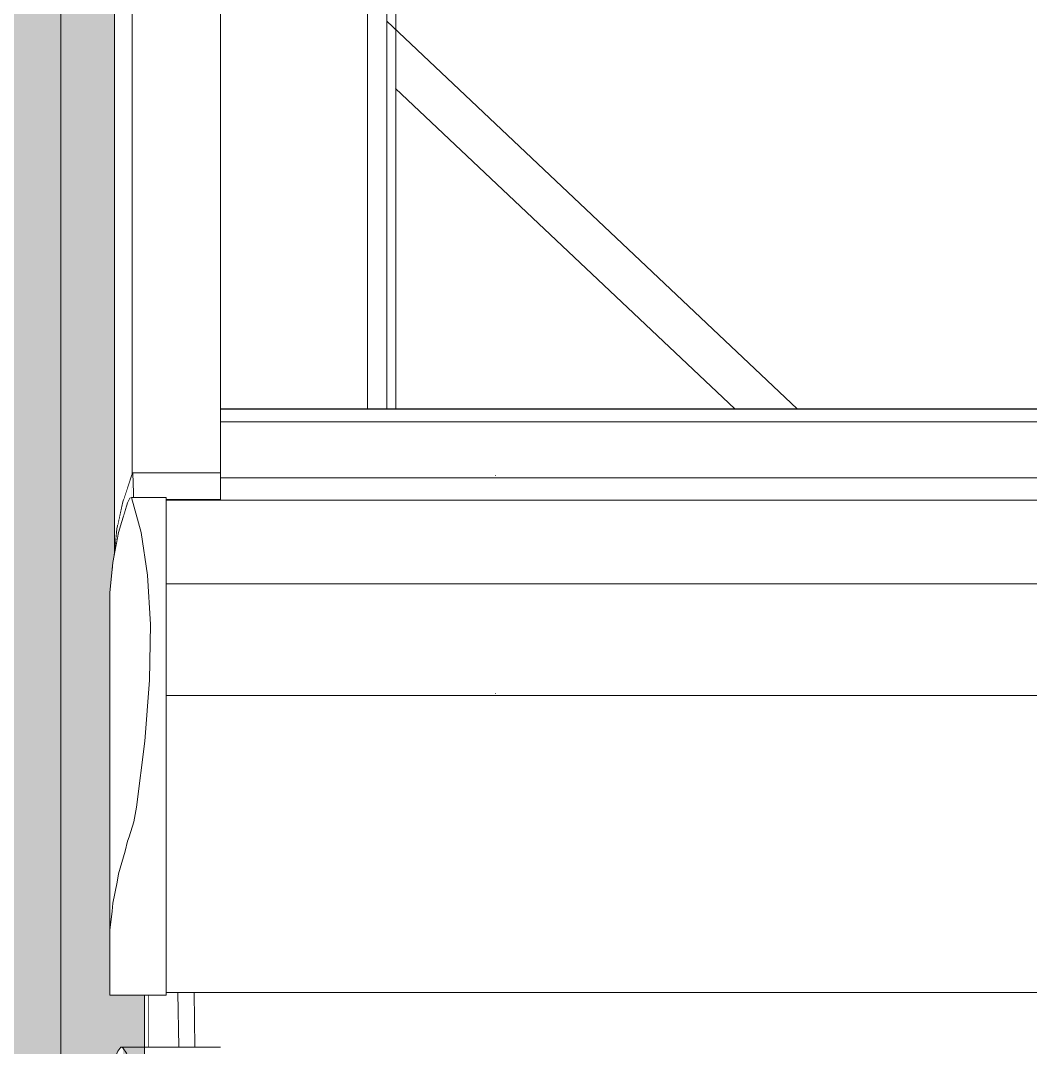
# Model space of a CAD drawing. Header units: metres. Extents: x -3 to 171, y -23 to 41.
# Drawn here: x 1.0185 to 1.4789, y -2.9844 to -2.5162 of the extents above; entities that cross this region are included whole.
import ezdxf

# ---------------------------------------------------------------- set-up
doc = ezdxf.new("R2010")
doc.units = ezdxf.units.M
doc.header["$MEASUREMENT"] = 0
doc.set_wipeout_variables(frame=1)
doc.linetypes.add('Schnittlinie', pattern=[0.006, 0.003, -0.0015, 0, -0.0015])
doc.linetypes.add('Wipeout_Contour', pattern=[1, 0, -1])
for name, color, linetype in [('6._Dach PP STG1_1_325 Dachfenster', 7, 'Continuous'), ('6._Dach PP STG1_1_330 Dachaufbau', 7, 'Continuous'), ('6._Dach PP STG1_1_851 Marker Schnitt', 7, 'Continuous')]:
    doc.layers.add(name, color=color, linetype=linetype)

msp = doc.modelspace()

# ---------------------------------------------------------------- hatches: boundary and pattern name
at = {"layer": '6._Dach PP STG1_1_330 Dachaufbau', "linetype": 'Continuous', "lineweight": 0, "true_color": 0x000000}
h = msp.add_hatch(color=18, dxfattribs=at)
h.paths.add_polyline_path([(3.445, -0.4), (3.755, -0.4), (3.755, 0.07), (2.8, 0.07), (2.8, -0.77152), (1.05, -0.77152), (1.05, 0.07), (-0.00106, 0.07), (0.01606, -4.6), (6.325, -4.6), (6.325, -0.82361), (3.445, -0.82361)])
h.paths.add_polyline_path([(3.805, -2.1975), (5.505, -2.1975), (5.505, -3.79873), (3.805, -3.79873)], flags=0)
h.paths.add_polyline_path([(1.075, -3.79873), (1.075, -2.1975), (2.775, -2.1975), (2.775, -3.79873)], flags=0)

# ---------------------------------------------------------------- linework, layer by layer
at = {"layer": '6._Dach PP STG1_1_325 Dachfenster', "color": 7, "linetype": 'Continuous', "lineweight": 13, "ltscale": 1000, "true_color": 0xf4f4f4, "flags": 128}
for points in [[(1.03685, -4.55782), (1.03685, -2.19932)], [(1.075, -2.98422), (1.075, -2.96046)], [(1.07685, -2.98422), (1.07685, -2.96046)]]:
    msp.add_lwpolyline(points, dxfattribs=at)
at = {"layer": '6._Dach PP STG1_1_330 Dachaufbau', "color": 7, "linetype": 'Continuous', "lineweight": 18, "ltscale": 1000, "flags": 128}
msp.add_lwpolyline([(1.075, -2.1975), (1.075, -3.79873)], dxfattribs=at)
at = {"layer": '6._Dach PP STG1_1_851 Marker Schnitt', "color": 7, "linetype": 'Schnittlinie', "lineweight": 13, "ltscale": 1000}
msp.add_line((1.23503, 4.805), (1.23503, -18.6375), dxfattribs=at)

# ---------------------------------------------------------------- next in the draw order: wipeouts: each hides what was drawn before it
at = {"color": 254, "linetype": 'Wipeout_Contour', "lineweight": 0, "ltscale": 11.530998}
msp.add_wipeout([(1.12555, -2.50891), (1.10965, -2.50942), (1.10965, -2.69331), (1.12555, -2.69331)], dxfattribs=at).dxf.layer = '6._Dach PP STG1_1_325 Dachfenster'
at = {"color": 254, "linetype": 'Wipeout_Contour', "lineweight": 0, "ltscale": 11.612029}
msp.add_wipeout([(1.16315, -2.69331), (1.16395, -2.69331), (1.16395, -2.51591), (1.16315, -2.51569)], dxfattribs=at).dxf.layer = '6._Dach PP STG1_1_325 Dachfenster'
at = {"color": 254, "linetype": 'Wipeout_Contour', "lineweight": 0, "ltscale": 15.805286}
msp.add_wipeout([(1.05925, -2.93084), (1.0602, -2.92221), (1.06055, -2.91864), (1.06055, -2.76329), (1.05925, -2.77719)], dxfattribs=at).dxf.layer = '6._Dach PP STG1_1_325 Dachfenster'
at = {"color": 254, "linetype": 'Wipeout_Contour', "lineweight": 0, "ltscale": 18.187006}
msp.add_wipeout([(1.07685, -2.96046), (1.07685, -2.98422), (1.08948, -2.98422), (1.08885, -2.95926), (1.08485, -2.95926), (1.08485, -2.96046)], dxfattribs=at).dxf.layer = '6._Dach PP STG1_1_325 Dachfenster'
at = {"color": 254, "linetype": 'Wipeout_Contour', "lineweight": 0, "ltscale": 18.3286}
msp.add_wipeout([(1.06285, -2.98607), (1.06245, -2.98718), (1.06245, -3.04401), (1.06515, -3.03184), (1.06515, -2.98451), (1.06416, -2.98422)], dxfattribs=at).dxf.layer = '6._Dach PP STG1_1_325 Dachfenster'

# ---------------------------------------------------------------- next in the draw order: wipeouts: each hides what was drawn before it
at = {"color": 254, "linetype": 'Wipeout_Contour', "lineweight": 0, "ltscale": 11.613372}
msp.add_wipeout([(1.16395, -2.69331), (1.16475, -2.69331), (1.16475, -2.51562), (1.16395, -2.51591)], dxfattribs=at).dxf.layer = '6._Dach PP STG1_1_325 Dachfenster'
at = {"color": 254, "linetype": 'Wipeout_Contour', "lineweight": 0, "ltscale": 15.731975}
msp.add_wipeout([(1.06055, -2.76329), (1.06055, -2.91864), (1.06247, -2.90906), (1.06315, -2.90528), (1.06315, -2.74963)], dxfattribs=at).dxf.layer = '6._Dach PP STG1_1_325 Dachfenster'
at = {"color": 254, "linetype": 'Wipeout_Contour', "lineweight": 0, "ltscale": 12.743524}
msp.add_wipeout([(1.05923, -2.95311), (1.05922, -2.96046), (1.08485, -2.96046), (1.08485, -2.95311)], dxfattribs=at).dxf.layer = '6._Dach PP STG1_1_325 Dachfenster'
at = {"color": 254, "linetype": 'Wipeout_Contour', "lineweight": 0, "ltscale": 12.665781}
msp.add_wipeout([(1.08998, -2.95926), (1.08885, -2.95926), (1.08948, -2.98422), (1.0901, -2.98422)], dxfattribs=at).dxf.layer = '6._Dach PP STG1_1_325 Dachfenster'

# ---------------------------------------------------------------- next in the draw order: linework, layer by layer
at = {"layer": '6._Dach PP STG1_1_325 Dachfenster', "color": 7, "linetype": 'Continuous', "lineweight": 13, "ltscale": 1000, "flags": 128}
for points in [[(1.05925, -2.77853), (1.05925, -2.79316)], [(1.05922, -2.86684), (1.05925, -2.79316)], [(1.05922, -2.95834), (1.05922, -2.96046)]]:
    msp.add_lwpolyline(points, dxfattribs=at)

# ---------------------------------------------------------------- next in the draw order: wipeouts: each hides what was drawn before it
at = {"color": 254, "linetype": 'Wipeout_Contour', "lineweight": 0, "ltscale": 11.631136}
msp.add_wipeout([(1.16115, -2.69331), (1.16315, -2.69331), (1.16315, -2.51569), (1.16115, -2.51053)], dxfattribs=at).dxf.layer = '6._Dach PP STG1_1_325 Dachfenster'
at = {"color": 254, "linetype": 'Wipeout_Contour', "lineweight": 0, "ltscale": 15.659825}
msp.add_wipeout([(1.06315, -2.90528), (1.06614, -2.89492), (1.06725, -2.89025), (1.06725, -2.73614), (1.06315, -2.74963)], dxfattribs=at).dxf.layer = '6._Dach PP STG1_1_325 Dachfenster'
at = {"color": 254, "linetype": 'Wipeout_Contour', "lineweight": 0, "ltscale": 12.713769}
msp.add_wipeout([(1.05924, -2.94434), (1.05923, -2.95311), (1.08485, -2.95311), (1.08485, -2.94434)], dxfattribs=at).dxf.layer = '6._Dach PP STG1_1_325 Dachfenster'
at = {"color": 254, "linetype": 'Wipeout_Contour', "lineweight": 0, "ltscale": 9.288628}
msp.add_wipeout([(1.09005, -2.95926), (1.0906, -2.98422), (1.09016, -2.95926)], dxfattribs=at).dxf.layer = '6._Dach PP STG1_1_325 Dachfenster'

# ---------------------------------------------------------------- next in the draw order: wipeouts: each hides what was drawn before it
at = {"color": 254, "linetype": 'Wipeout_Contour', "lineweight": 0, "ltscale": 11.60162}
msp.add_wipeout([(1.15935, -2.69331), (1.16115, -2.69331), (1.16115, -2.51053), (1.15935, -2.50947)], dxfattribs=at).dxf.layer = '6._Dach PP STG1_1_325 Dachfenster'
at = {"color": 254, "linetype": 'Wipeout_Contour', "lineweight": 0, "ltscale": 11.631473}
msp.add_wipeout([(1.16475, -2.69331), (1.16605, -2.69331), (1.16605, -2.51046), (1.16475, -2.51562)], dxfattribs=at).dxf.layer = '6._Dach PP STG1_1_325 Dachfenster'
at = {"color": 254, "linetype": 'Wipeout_Contour', "lineweight": 0, "ltscale": 8.68787}
msp.add_wipeout([(1.06245, -2.74788), (1.06115, -2.76012), (1.06245, -2.75331)], dxfattribs=at).dxf.layer = '6._Dach PP STG1_1_325 Dachfenster'
at = {"color": 254, "linetype": 'Wipeout_Contour', "lineweight": 0, "ltscale": 12.678527}
msp.add_wipeout([(1.05925, -2.93402), (1.05924, -2.94434), (1.08485, -2.94434), (1.08485, -2.93402)], dxfattribs=at).dxf.layer = '6._Dach PP STG1_1_325 Dachfenster'
at = {"color": 254, "linetype": 'Wipeout_Contour', "lineweight": 0, "ltscale": 12.811981}
msp.add_wipeout([(1.09759, -2.95926), (1.09016, -2.95926), (1.09071, -2.98422), (1.09798, -2.98422)], dxfattribs=at).dxf.layer = '6._Dach PP STG1_1_325 Dachfenster'

# ---------------------------------------------------------------- next in the draw order: wipeouts: each hides what was drawn before it
at = {"color": 254, "linetype": 'Wipeout_Contour', "lineweight": 0, "ltscale": 11.584077}
msp.add_wipeout([(1.15935, -2.50947), (1.14175, -2.50891), (1.14175, -2.69331), (1.15935, -2.69331)], dxfattribs=at).dxf.layer = '6._Dach PP STG1_1_325 Dachfenster'
at = {"color": 254, "linetype": 'Wipeout_Contour', "lineweight": 0, "ltscale": 11.612346}
msp.add_wipeout([(1.16605, -2.69331), (1.16815, -2.69331), (1.16815, -2.50919), (1.16605, -2.51046)], dxfattribs=at).dxf.layer = '6._Dach PP STG1_1_325 Dachfenster'
at = {"color": 254, "linetype": 'Wipeout_Contour', "lineweight": 0, "ltscale": 16.143158}
msp.add_wipeout([(1.05925, -2.93402), (1.08485, -2.93402), (1.08485, -2.92221), (1.0602, -2.92221), (1.05925, -2.93084)], dxfattribs=at).dxf.layer = '6._Dach PP STG1_1_325 Dachfenster'
at = {"color": 254, "linetype": 'Wipeout_Contour', "lineweight": 0, "ltscale": 9.106891}
msp.add_wipeout([(1.08998, -2.95926), (1.0901, -2.98422), (1.09005, -2.95926)], dxfattribs=at).dxf.layer = '6._Dach PP STG1_1_325 Dachfenster'
at = {"color": 254, "linetype": 'Wipeout_Contour', "lineweight": 0, "ltscale": 26.900931}
msp.add_wipeout([(1.09759, -2.95926), (1.09798, -2.98422), (1.10965, -2.98422), (1.10965, -3.01187), (1.86405, -3.01187), (1.86405, -2.98422), (1.87573, -2.98422), (1.87611, -2.95926)], dxfattribs=at).dxf.layer = '6._Dach PP STG1_1_325 Dachfenster'

# ---------------------------------------------------------------- next in the draw order: wipeouts: each hides what was drawn before it
at = {"color": 254, "linetype": 'Wipeout_Contour', "lineweight": 0, "ltscale": 11.553642}
msp.add_wipeout([(1.12555, -2.69331), (1.14175, -2.69331), (1.14175, -2.50891), (1.12555, -2.50891)], dxfattribs=at).dxf.layer = '6._Dach PP STG1_1_325 Dachfenster'
at = {"color": 254, "linetype": 'Wipeout_Contour', "lineweight": 0, "ltscale": 11.61351}
msp.add_wipeout([(1.16815, -2.69331), (1.17475, -2.69331), (1.17475, -2.50919), (1.16815, -2.50919)], dxfattribs=at).dxf.layer = '6._Dach PP STG1_1_325 Dachfenster'
at = {"color": 254, "linetype": 'Wipeout_Contour', "lineweight": 0, "ltscale": 16.050794}
msp.add_wipeout([(1.06055, -2.91864), (1.0602, -2.92221), (1.08485, -2.92221), (1.08485, -2.90906), (1.06247, -2.90906)], dxfattribs=at).dxf.layer = '6._Dach PP STG1_1_325 Dachfenster'
at = {"color": 254, "linetype": 'Wipeout_Contour', "lineweight": 0, "ltscale": 13.554033}
msp.add_wipeout([(1.08485, -2.95926), (1.88885, -2.95926), (1.88885, -2.95177), (1.08485, -2.95177)], dxfattribs=at).dxf.layer = '6._Dach PP STG1_1_325 Dachfenster'
at = {"color": 254, "linetype": 'Wipeout_Contour', "lineweight": 0, "ltscale": 10.151013}
msp.add_wipeout([(1.06416, -2.98422), (1.06515, -2.98451), (1.10965, -2.98457)], dxfattribs=at).dxf.layer = '6._Dach PP STG1_1_325 Dachfenster'

# ---------------------------------------------------------------- next in the draw order: linework, layer by layer
at = {"layer": '6._Dach PP STG1_1_325 Dachfenster', "color": 7, "linetype": 'Continuous', "lineweight": 13, "ltscale": 1000, "flags": 128}
for points in [[(1.05922, -2.86684), (1.05922, -2.95834)], [(1.05922, -2.96046), (1.08485, -2.96046)], [(1.08485, -2.95926), (1.88885, -2.95926)], [(1.09016, -2.95926), (1.09071, -2.98422)], [(1.09798, -2.98422), (1.09759, -2.95926)], [(1.06115, -2.99685), (1.06192, -2.99035), (1.06245, -2.98718), (1.06285, -2.98607), (1.06416, -2.98422), (1.06515, -2.98451), (1.06686, -2.98692), (1.06782, -2.99113), (1.06903, -3.00365), (1.06915, -3.00685), (1.06966, -3.01836)], [(1.06416, -2.98422), (1.10965, -2.98422)]]:
    msp.add_lwpolyline(points, dxfattribs=at)

# ---------------------------------------------------------------- next in the draw order: wipeouts: each hides what was drawn before it
at = {"color": 254, "linetype": 'Wipeout_Contour', "lineweight": 0, "ltscale": 11.622798}
msp.add_wipeout([(1.17475, -2.69331), (1.17665, -2.69331), (1.17665, -2.50968), (1.17475, -2.50919)], dxfattribs=at).dxf.layer = '6._Dach PP STG1_1_325 Dachfenster'
at = {"color": 254, "linetype": 'Wipeout_Contour', "lineweight": 0, "ltscale": 15.950325}
msp.add_wipeout([(1.06315, -2.90528), (1.06247, -2.90906), (1.08485, -2.90906), (1.08485, -2.89492), (1.06614, -2.89492)], dxfattribs=at).dxf.layer = '6._Dach PP STG1_1_325 Dachfenster'
at = {"color": 254, "linetype": 'Wipeout_Contour', "lineweight": 0, "ltscale": 13.525993}
msp.add_wipeout([(1.88885, -2.94307), (1.08485, -2.94307), (1.08485, -2.95177), (1.88885, -2.95177)], dxfattribs=at).dxf.layer = '6._Dach PP STG1_1_325 Dachfenster'

# ---------------------------------------------------------------- next in the draw order: wipeouts: each hides what was drawn before it
at = {"color": 254, "linetype": 'Wipeout_Contour', "lineweight": 0, "ltscale": 11.111227}
msp.add_wipeout([(1.17665, -2.18898), (1.17665, -2.69331), (1.17905, -2.69331), (1.17905, -2.18816)], dxfattribs=at).dxf.layer = '6._Dach PP STG1_1_325 Dachfenster'
at = {"color": 254, "linetype": 'Wipeout_Contour', "lineweight": 0, "ltscale": 15.528373}
msp.add_wipeout([(1.06725, -2.89025), (1.06614, -2.89492), (1.08485, -2.89492), (1.08485, -2.88834), (1.06802, -2.88834)], dxfattribs=at).dxf.layer = '6._Dach PP STG1_1_325 Dachfenster'
at = {"color": 254, "linetype": 'Wipeout_Contour', "lineweight": 0, "ltscale": 13.493219}
msp.add_wipeout([(1.88885, -2.93282), (1.08485, -2.93282), (1.08485, -2.94307), (1.88885, -2.94307)], dxfattribs=at).dxf.layer = '6._Dach PP STG1_1_325 Dachfenster'

# ---------------------------------------------------------------- next in the draw order: wipeouts: each hides what was drawn before it
at = {"color": 254, "linetype": 'Wipeout_Contour', "lineweight": 0, "ltscale": 11.114474}
msp.add_wipeout([(1.17905, -2.18816), (1.17905, -2.69331), (1.18215, -2.69331), (1.18215, -2.18823)], dxfattribs=at).dxf.layer = '6._Dach PP STG1_1_325 Dachfenster'
at = {"color": 254, "linetype": 'Wipeout_Contour', "lineweight": 0, "ltscale": 36.473048}
msp.add_wipeout([(1.06836, -2.73398), (1.06725, -2.73614), (1.06725, -2.89025), (1.06802, -2.88834), (1.0701, -2.88148), (1.07142, -2.8749), (1.07516, -2.84478), (1.07724, -2.81692), (1.07767, -2.79154), (1.07639, -2.76905), (1.0735, -2.74968), (1.069, -2.73369)], dxfattribs=at).dxf.layer = '6._Dach PP STG1_1_325 Dachfenster'
at = {"color": 254, "linetype": 'Wipeout_Contour', "lineweight": 0, "ltscale": 13.365787}
msp.add_wipeout([(1.88885, -2.89407), (1.08485, -2.89407), (1.08485, -2.90814), (1.88885, -2.90814)], dxfattribs=at).dxf.layer = '6._Dach PP STG1_1_325 Dachfenster'
at = {"color": 254, "linetype": 'Wipeout_Contour', "lineweight": 0, "ltscale": 13.455183}
msp.add_wipeout([(1.08485, -2.92108), (1.08485, -2.93282), (1.88885, -2.93282), (1.88885, -2.92108)], dxfattribs=at).dxf.layer = '6._Dach PP STG1_1_325 Dachfenster'

# ---------------------------------------------------------------- next in the draw order: wipeouts: each hides what was drawn before it
at = {"color": 254, "linetype": 'Wipeout_Contour', "lineweight": 0, "ltscale": 11.12244}
msp.add_wipeout([(1.18215, -2.18823), (1.18215, -2.69331), (1.18495, -2.69331), (1.18495, -2.18936)], dxfattribs=at).dxf.layer = '6._Dach PP STG1_1_325 Dachfenster'
at = {"color": 254, "linetype": 'Wipeout_Contour', "lineweight": 0, "ltscale": 15.274012}
msp.add_wipeout([(1.06245, -2.75331), (1.06315, -2.74963), (1.06515, -2.74305), (1.06515, -2.73571), (1.06245, -2.74788)], dxfattribs=at).dxf.layer = '6._Dach PP STG1_1_325 Dachfenster'
at = {"color": 254, "linetype": 'Wipeout_Contour', "lineweight": 0, "ltscale": 11.921691}
msp.add_wipeout([(1.0735, -2.74968), (1.07639, -2.76905), (1.08485, -2.76905), (1.08485, -2.74968)], dxfattribs=at).dxf.layer = '6._Dach PP STG1_1_325 Dachfenster'
at = {"color": 254, "linetype": 'Wipeout_Contour', "lineweight": 0, "ltscale": 12.250105}
msp.add_wipeout([(1.07516, -2.84478), (1.07142, -2.8749), (1.08485, -2.8749), (1.08485, -2.84478)], dxfattribs=at).dxf.layer = '6._Dach PP STG1_1_325 Dachfenster'
at = {"color": 254, "linetype": 'Wipeout_Contour', "lineweight": 0, "ltscale": 12.416743}
msp.add_wipeout([(1.0701, -2.88148), (1.06802, -2.88834), (1.08485, -2.88834), (1.08485, -2.88148)], dxfattribs=at).dxf.layer = '6._Dach PP STG1_1_325 Dachfenster'
at = {"color": 254, "linetype": 'Wipeout_Contour', "lineweight": 0, "ltscale": 13.412488}
msp.add_wipeout([(1.08485, -2.92108), (1.88885, -2.92108), (1.88885, -2.90814), (1.08485, -2.90814)], dxfattribs=at).dxf.layer = '6._Dach PP STG1_1_325 Dachfenster'

# ---------------------------------------------------------------- next in the draw order: wipeouts: each hides what was drawn before it
at = {"color": 254, "linetype": 'Wipeout_Contour', "lineweight": 0, "ltscale": 14.327131}
msp.add_wipeout([(1.06135, -2.18793), (1.06135, -2.75824), (1.06245, -2.74788), (1.06265, -2.74698), (1.06265, -2.17569)], dxfattribs=at).dxf.layer = '6._Dach PP STG1_1_325 Dachfenster'
at = {"color": 254, "linetype": 'Wipeout_Contour', "lineweight": 0, "ltscale": 11.662741}
msp.add_wipeout([(1.18545, -2.19021), (1.18495, -2.18936), (1.18495, -2.69331), (1.18545, -2.21347), (1.18535, -2.19134)], dxfattribs=at).dxf.layer = '6._Dach PP STG1_1_325 Dachfenster'
at = {"color": 254, "linetype": 'Wipeout_Contour', "lineweight": 0, "ltscale": 11.842793}
msp.add_wipeout([(1.08485, -2.73369), (1.069, -2.73369), (1.0735, -2.74968), (1.08485, -2.74968)], dxfattribs=at).dxf.layer = '6._Dach PP STG1_1_325 Dachfenster'
at = {"color": 254, "linetype": 'Wipeout_Contour', "lineweight": 0, "ltscale": 12.175004}
msp.add_wipeout([(1.07516, -2.84478), (1.08485, -2.84478), (1.08485, -2.81692), (1.07724, -2.81692)], dxfattribs=at).dxf.layer = '6._Dach PP STG1_1_325 Dachfenster'
at = {"color": 254, "linetype": 'Wipeout_Contour', "lineweight": 0, "ltscale": 12.410827}
msp.add_wipeout([(1.07142, -2.8749), (1.0701, -2.88148), (1.08485, -2.88148), (1.08485, -2.8749)], dxfattribs=at).dxf.layer = '6._Dach PP STG1_1_325 Dachfenster'
at = {"color": 254, "linetype": 'Wipeout_Contour', "lineweight": 0, "ltscale": 13.329927}
msp.add_wipeout([(1.88885, -2.88799), (1.08485, -2.88799), (1.08485, -2.89407), (1.88885, -2.89407)], dxfattribs=at).dxf.layer = '6._Dach PP STG1_1_325 Dachfenster'

# ---------------------------------------------------------------- next in the draw order: wipeouts: each hides what was drawn before it
at = {"color": 254, "linetype": 'Wipeout_Contour', "lineweight": 0, "ltscale": 9.605514}
msp.add_wipeout([(1.18545, -2.51658), (1.18545, -2.69331), (1.37259, -2.69331)], dxfattribs=at).dxf.layer = '6._Dach PP STG1_1_325 Dachfenster'
at = {"color": 254, "linetype": 'Wipeout_Contour', "lineweight": 0, "ltscale": 17.898868}
msp.add_wipeout([(1.06915, -2.72376), (1.06515, -2.73571), (1.06515, -2.74305), (1.06725, -2.73614), (1.06836, -2.73398), (1.069, -2.73369)], dxfattribs=at).dxf.layer = '6._Dach PP STG1_1_325 Dachfenster'
at = {"color": 254, "linetype": 'Wipeout_Contour', "lineweight": 0, "ltscale": 12.161298}
msp.add_wipeout([(1.08485, -2.79154), (1.07767, -2.79154), (1.07724, -2.81692), (1.08485, -2.81692)], dxfattribs=at).dxf.layer = '6._Dach PP STG1_1_325 Dachfenster'
at = {"color": 254, "linetype": 'Wipeout_Contour', "lineweight": 0, "ltscale": 13.227513}
msp.add_wipeout([(1.08485, -2.87547), (1.88885, -2.87547), (1.88885, -2.8457), (1.08485, -2.8457)], dxfattribs=at).dxf.layer = '6._Dach PP STG1_1_325 Dachfenster'
at = {"color": 254, "linetype": 'Wipeout_Contour', "lineweight": 0, "ltscale": 13.308303}
msp.add_wipeout([(1.08485, -2.88155), (1.08485, -2.88799), (1.88885, -2.88799), (1.88885, -2.88155)], dxfattribs=at).dxf.layer = '6._Dach PP STG1_1_325 Dachfenster'

# ---------------------------------------------------------------- next in the draw order: wipeouts: each hides what was drawn before it
at = {"color": 254, "linetype": 'Wipeout_Contour', "lineweight": 0, "ltscale": 14.25805}
msp.add_wipeout([(1.06265, -2.74698), (1.06515, -2.73571), (1.06535, -2.73511), (1.06535, -2.16352), (1.06265, -2.17569)], dxfattribs=at).dxf.layer = '6._Dach PP STG1_1_325 Dachfenster'
at = {"color": 254, "linetype": 'Wipeout_Contour', "lineweight": 0, "ltscale": 23.737647}
msp.add_wipeout([(1.18545, -2.51658), (1.37259, -2.69331), (1.60111, -2.69331), (1.78825, -2.51658), (1.78825, -2.49183), (1.50273, -2.22217), (1.47098, -2.22217), (1.18545, -2.49183)], dxfattribs=at).dxf.layer = '6._Dach PP STG1_1_325 Dachfenster'
at = {"color": 254, "linetype": 'Wipeout_Contour', "lineweight": 0, "ltscale": 15.223509}
msp.add_wipeout([(1.06915, -2.72376), (1.06915, -2.73369), (1.07005, -2.73369), (1.07005, -2.73166), (1.06969, -2.72249)], dxfattribs=at).dxf.layer = '6._Dach PP STG1_1_325 Dachfenster'
at = {"color": 254, "linetype": 'Wipeout_Contour', "lineweight": 0, "ltscale": 12.040994}
msp.add_wipeout([(1.07767, -2.79154), (1.08485, -2.79154), (1.08485, -2.76905), (1.07639, -2.76905)], dxfattribs=at).dxf.layer = '6._Dach PP STG1_1_325 Dachfenster'
at = {"color": 254, "linetype": 'Wipeout_Contour', "lineweight": 0, "ltscale": 13.137747}
msp.add_wipeout([(1.08485, -2.82399), (1.08485, -2.8457), (1.88885, -2.8457), (1.88885, -2.82399)], dxfattribs=at).dxf.layer = '6._Dach PP STG1_1_325 Dachfenster'
at = {"color": 254, "linetype": 'Wipeout_Contour', "lineweight": 0, "ltscale": 13.286606}
msp.add_wipeout([(1.08485, -2.88155), (1.88885, -2.88155), (1.88885, -2.87547), (1.08485, -2.87547)], dxfattribs=at).dxf.layer = '6._Dach PP STG1_1_325 Dachfenster'

# ---------------------------------------------------------------- next in the draw order: linework, layer by layer
at = {"layer": '6._Dach PP STG1_1_325 Dachfenster', "color": 7, "linetype": 'Continuous', "lineweight": 13, "ltscale": 1000, "flags": 128}
msp.add_lwpolyline([(1.06135, -2.18793), (1.06135, -2.75824)], dxfattribs=at)

# ---------------------------------------------------------------- next in the draw order: wipeouts: each hides what was drawn before it
at = {"color": 254, "linetype": 'Wipeout_Contour', "lineweight": 0, "ltscale": 11.919619}
msp.add_wipeout([(1.10965, -2.72249), (1.06969, -2.72249), (1.07005, -2.73166), (1.10965, -2.73166)], dxfattribs=at).dxf.layer = '6._Dach PP STG1_1_325 Dachfenster'
at = {"color": 254, "linetype": 'Wipeout_Contour', "lineweight": 0, "ltscale": 13.051934}
msp.add_wipeout([(1.08485, -2.82293), (1.88885, -2.82293), (1.88885, -2.79656), (1.08485, -2.79656)], dxfattribs=at).dxf.layer = '6._Dach PP STG1_1_325 Dachfenster'

# ---------------------------------------------------------------- next in the draw order: wipeouts: each hides what was drawn before it
at = {"color": 254, "linetype": 'Wipeout_Contour', "lineweight": 0, "ltscale": 18.282468}
msp.add_wipeout([(1.07005, -2.73369), (1.08485, -2.73369), (1.08485, -2.73461), (1.10965, -2.73461), (1.10965, -2.73166), (1.07005, -2.73166)], dxfattribs=at).dxf.layer = '6._Dach PP STG1_1_325 Dachfenster'
at = {"color": 254, "linetype": 'Wipeout_Contour', "lineweight": 0, "ltscale": 13.096072}
msp.add_wipeout([(1.08485, -2.82321), (1.08485, -2.82378), (1.88885, -2.82378), (1.88885, -2.82321)], dxfattribs=at).dxf.layer = '6._Dach PP STG1_1_325 Dachfenster'

# ---------------------------------------------------------------- next in the draw order: linework, layer by layer
at = {"layer": '6._Dach PP STG1_1_325 Dachfenster', "color": 7, "linetype": 'Continuous', "lineweight": 13, "ltscale": 1000, "flags": 128}
msp.add_lwpolyline([(1.08485, -2.82399), (1.88885, -2.82399)], dxfattribs=at)

# ---------------------------------------------------------------- next in the draw order: wipeouts: each hides what was drawn before it
at = {"color": 254, "linetype": 'Wipeout_Contour', "lineweight": 0, "ltscale": 14.205162}
msp.add_wipeout([(1.06535, -2.16352), (1.06535, -2.73511), (1.06915, -2.72376), (1.06935, -2.72323), (1.06935, -2.15157)], dxfattribs=at).dxf.layer = '6._Dach PP STG1_1_325 Dachfenster'
at = {"color": 254, "linetype": 'Wipeout_Contour', "lineweight": 0, "ltscale": 12.757649}
msp.add_wipeout([(1.10965, -2.73042), (1.86405, -2.73042), (1.86405, -2.72811), (1.10965, -2.72811)], dxfattribs=at).dxf.layer = '6._Dach PP STG1_1_325 Dachfenster'
at = {"color": 254, "linetype": 'Wipeout_Contour', "lineweight": 0, "ltscale": 12.821766}
msp.add_wipeout([(1.08485, -2.7349), (1.08485, -2.75102), (1.88885, -2.75102), (1.88885, -2.7349)], dxfattribs=at).dxf.layer = '6._Dach PP STG1_1_325 Dachfenster'

# ---------------------------------------------------------------- next in the draw order: linework, layer by layer
at = {"layer": '6._Dach PP STG1_1_325 Dachfenster', "color": 7, "linetype": 'Continuous', "lineweight": 13, "ltscale": 1000, "flags": 128}
for points in [[(1.069, -2.73369), (1.0735, -2.74968), (1.07639, -2.76905), (1.07767, -2.79154), (1.07724, -2.81692), (1.07516, -2.84478), (1.07142, -2.8749), (1.0701, -2.88148), (1.06802, -2.88834), (1.06725, -2.89025), (1.06614, -2.89492), (1.06315, -2.90528), (1.06247, -2.90906), (1.06055, -2.91864), (1.0602, -2.92221), (1.05925, -2.93084), (1.05925, -2.93402), (1.05924, -2.94434), (1.05923, -2.95311), (1.05922, -2.96046)], [(1.06836, -2.73398), (1.069, -2.73369)], [(1.069, -2.73369), (1.08485, -2.73369)], [(1.06836, -2.73398), (1.06725, -2.73614), (1.06315, -2.74963), (1.06055, -2.76329), (1.05925, -2.77719), (1.05925, -2.77853)]]:
    msp.add_lwpolyline(points, dxfattribs=at)

# ---------------------------------------------------------------- next in the draw order: wipeouts: each hides what was drawn before it
at = {"color": 254, "linetype": 'Wipeout_Contour', "lineweight": 0, "ltscale": 14.452494}
msp.add_wipeout([(1.06935, -2.15157), (1.06935, -2.72323), (1.0696, -2.72258), (1.07115, -2.72249), (1.07115, -2.15061)], dxfattribs=at).dxf.layer = '6._Dach PP STG1_1_325 Dachfenster'
at = {"color": 254, "linetype": 'Wipeout_Contour', "lineweight": 0, "ltscale": 12.750319}
msp.add_wipeout([(1.86405, -2.72616), (1.10965, -2.72616), (1.10965, -2.72811), (1.86405, -2.72811)], dxfattribs=at).dxf.layer = '6._Dach PP STG1_1_325 Dachfenster'
at = {"color": 254, "linetype": 'Wipeout_Contour', "lineweight": 0, "ltscale": 12.886243}
msp.add_wipeout([(1.08485, -2.75102), (1.08485, -2.77223), (1.88885, -2.77223), (1.88885, -2.75102)], dxfattribs=at).dxf.layer = '6._Dach PP STG1_1_325 Dachfenster'

# ---------------------------------------------------------------- next in the draw order: wipeouts: each hides what was drawn before it
at = {"color": 254, "linetype": 'Wipeout_Contour', "lineweight": 0, "ltscale": 10.962479}
msp.add_wipeout([(1.07115, -2.72249), (1.10795, -2.72249), (1.10795, -2.15061), (1.07115, -2.15061)], dxfattribs=at).dxf.layer = '6._Dach PP STG1_1_325 Dachfenster'
at = {"color": 254, "linetype": 'Wipeout_Contour', "lineweight": 0, "ltscale": 12.766366}
msp.add_wipeout([(1.86405, -2.73042), (1.10965, -2.73042), (1.10965, -2.73318), (1.86405, -2.73318)], dxfattribs=at).dxf.layer = '6._Dach PP STG1_1_325 Dachfenster'
at = {"color": 254, "linetype": 'Wipeout_Contour', "lineweight": 0, "ltscale": 12.921466}
msp.add_wipeout([(1.08485, -2.77223), (1.08485, -2.77308), (1.88885, -2.77308), (1.88885, -2.77223)], dxfattribs=at).dxf.layer = '6._Dach PP STG1_1_325 Dachfenster'

# ---------------------------------------------------------------- next in the draw order: linework, layer by layer
at = {"layer": '6._Dach PP STG1_1_325 Dachfenster', "color": 7, "linetype": 'Continuous', "lineweight": 13, "ltscale": 1000, "flags": 128}
for points in [[(1.06935, -2.15157), (1.06935, -2.72323)], [(1.06115, -2.76012), (1.06245, -2.74788), (1.06515, -2.73571), (1.06915, -2.72376), (1.0696, -2.72258)], [(1.06969, -2.72249), (1.07005, -2.73166), (1.07005, -2.73369)]]:
    msp.add_lwpolyline(points, dxfattribs=at)

# ---------------------------------------------------------------- next in the draw order: wipeouts: each hides what was drawn before it
at = {"color": 254, "linetype": 'Wipeout_Contour', "lineweight": 0, "ltscale": 10.992677}
msp.add_wipeout([(1.10795, -2.15061), (1.10795, -2.72249), (1.10965, -2.72249), (1.10965, -2.15186)], dxfattribs=at).dxf.layer = '6._Dach PP STG1_1_325 Dachfenster'
at = {"color": 254, "linetype": 'Wipeout_Contour', "lineweight": 0, "ltscale": 12.773883}
msp.add_wipeout([(1.10965, -2.73318), (1.10965, -2.7349), (1.86405, -2.7349), (1.86405, -2.73318)], dxfattribs=at).dxf.layer = '6._Dach PP STG1_1_325 Dachfenster'
at = {"color": 254, "linetype": 'Wipeout_Contour', "lineweight": 0, "ltscale": 12.965988}
msp.add_wipeout([(1.08485, -2.77308), (1.08485, -2.79656), (1.88885, -2.79656), (1.88885, -2.77308)], dxfattribs=at).dxf.layer = '6._Dach PP STG1_1_325 Dachfenster'

# ---------------------------------------------------------------- next in the draw order: linework, layer by layer
at = {"layer": '6._Dach PP STG1_1_325 Dachfenster', "color": 7, "linetype": 'Continuous', "lineweight": 13, "ltscale": 1000, "flags": 128}
for points in [[(1.08485, -2.96046), (1.08485, -2.95311), (1.08485, -2.94434), (1.08485, -2.93402), (1.08485, -2.92221), (1.08485, -2.90906), (1.08485, -2.89492), (1.08485, -2.88834), (1.08485, -2.88148), (1.08485, -2.8749), (1.08485, -2.84478), (1.08485, -2.81692), (1.08485, -2.79154), (1.08485, -2.76905), (1.08485, -2.74968), (1.08485, -2.73369)], [(1.08485, -2.73461), (1.10965, -2.73461)], [(1.08485, -2.7349), (1.88885, -2.7349)], [(1.08485, -2.77308), (1.88885, -2.77308)]]:
    msp.add_lwpolyline(points, dxfattribs=at)

# ---------------------------------------------------------------- next in the draw order: wipeouts: each hides what was drawn before it
at = {"color": 254, "linetype": 'Wipeout_Contour', "lineweight": 0, "ltscale": 12.64569}
msp.add_wipeout([(1.10965, -2.69344), (1.10965, -2.69918), (1.86405, -2.69918), (1.86405, -2.69344)], dxfattribs=at).dxf.layer = '6._Dach PP STG1_1_325 Dachfenster'
at = {"color": 254, "linetype": 'Wipeout_Contour', "lineweight": 0, "ltscale": 12.700637}
msp.add_wipeout([(1.10965, -2.71077), (1.10965, -2.71427), (1.86405, -2.71427), (1.86405, -2.71077)], dxfattribs=at).dxf.layer = '6._Dach PP STG1_1_325 Dachfenster'
at = {"color": 254, "linetype": 'Wipeout_Contour', "lineweight": 0, "ltscale": 12.725964}
msp.add_wipeout([(1.10965, -2.71799), (1.10965, -2.72187), (1.86405, -2.72187), (1.86405, -2.71799)], dxfattribs=at).dxf.layer = '6._Dach PP STG1_1_325 Dachfenster'

# ---------------------------------------------------------------- next in the draw order: linework, layer by layer
at = {"layer": '6._Dach PP STG1_1_325 Dachfenster', "color": 7, "linetype": 'Continuous', "lineweight": 13, "ltscale": 1000, "flags": 128}
for points in [[(1.17665, -2.176), (1.17665, -2.50968), (1.17665, -2.69331)], [(1.18545, -2.21347), (1.18545, -2.69331)], [(1.18955, -2.25435), (1.18955, -2.69331)], [(1.37259, -2.69331), (1.18545, -2.51658)], [(1.34414, -2.69331), (1.18942, -2.54719)], [(1.86405, -2.69331), (1.10965, -2.69331)]]:
    msp.add_lwpolyline(points, dxfattribs=at)

# ---------------------------------------------------------------- next in the draw order: wipeouts: each hides what was drawn before it
at = {"color": 254, "linetype": 'Wipeout_Contour', "lineweight": 0, "ltscale": 12.657507}
msp.add_wipeout([(1.10965, -2.69918), (1.10965, -2.7007), (1.86405, -2.7007), (1.86405, -2.69918)], dxfattribs=at).dxf.layer = '6._Dach PP STG1_1_325 Dachfenster'
at = {"color": 254, "linetype": 'Wipeout_Contour', "lineweight": 0, "ltscale": 12.68942}
msp.add_wipeout([(1.10965, -2.70772), (1.10965, -2.71077), (1.86405, -2.71077), (1.86405, -2.70772)], dxfattribs=at).dxf.layer = '6._Dach PP STG1_1_325 Dachfenster'
at = {"color": 254, "linetype": 'Wipeout_Contour', "lineweight": 0, "ltscale": 12.712972}
msp.add_wipeout([(1.86405, -2.71427), (1.10965, -2.71427), (1.10965, -2.71799), (1.86405, -2.71799)], dxfattribs=at).dxf.layer = '6._Dach PP STG1_1_325 Dachfenster'
at = {"color": 254, "linetype": 'Wipeout_Contour', "lineweight": 0, "ltscale": 12.740062}
msp.add_wipeout([(1.10965, -2.7237), (1.10965, -2.72464), (1.86405, -2.72464), (1.86405, -2.7237)], dxfattribs=at).dxf.layer = '6._Dach PP STG1_1_325 Dachfenster'

# ---------------------------------------------------------------- next in the draw order: wipeouts: each hides what was drawn before it
at = {"color": 254, "linetype": 'Wipeout_Contour', "lineweight": 0, "ltscale": 12.670788}
msp.add_wipeout([(1.10965, -2.70265), (1.10965, -2.70497), (1.86405, -2.70497), (1.86405, -2.70265)], dxfattribs=at).dxf.layer = '6._Dach PP STG1_1_325 Dachfenster'
at = {"color": 254, "linetype": 'Wipeout_Contour', "lineweight": 0, "ltscale": 12.735008}
msp.add_wipeout([(1.10965, -2.72245), (1.10965, -2.72295), (1.86405, -2.72295), (1.86405, -2.72245)], dxfattribs=at).dxf.layer = '6._Dach PP STG1_1_325 Dachfenster'

# ---------------------------------------------------------------- next in the draw order: wipeouts: each hides what was drawn before it
at = {"color": 254, "linetype": 'Wipeout_Contour', "lineweight": 0, "ltscale": 12.663476}
msp.add_wipeout([(1.10965, -2.7007), (1.10965, -2.70265), (1.86405, -2.70265), (1.86405, -2.7007)], dxfattribs=at).dxf.layer = '6._Dach PP STG1_1_325 Dachfenster'
at = {"color": 254, "linetype": 'Wipeout_Contour', "lineweight": 0, "ltscale": 12.744336}
msp.add_wipeout([(1.10965, -2.72464), (1.10965, -2.72616), (1.86405, -2.72616), (1.86405, -2.72464)], dxfattribs=at).dxf.layer = '6._Dach PP STG1_1_325 Dachfenster'

# ---------------------------------------------------------------- next in the draw order: linework, layer by layer
at = {"layer": '6._Dach PP STG1_1_325 Dachfenster', "color": 7, "linetype": 'Continuous', "lineweight": 13, "ltscale": 1000, "flags": 128}
msp.add_lwpolyline([(1.86405, -2.69918), (1.10965, -2.69918)], dxfattribs=at)

# ---------------------------------------------------------------- next in the draw order: wipeouts: each hides what was drawn before it
at = {"color": 254, "linetype": 'Wipeout_Contour', "lineweight": 0, "ltscale": 12.679484}
msp.add_wipeout([(1.10965, -2.70497), (1.10965, -2.70772), (1.86405, -2.70772), (1.86405, -2.70497)], dxfattribs=at).dxf.layer = '6._Dach PP STG1_1_325 Dachfenster'
at = {"color": 254, "linetype": 'Wipeout_Contour', "lineweight": 0, "ltscale": 10.128381}
msp.add_wipeout([(1.10965, -2.72336), (1.86405, -2.72336), (1.10965, -2.72295)], dxfattribs=at).dxf.layer = '6._Dach PP STG1_1_325 Dachfenster'

# ---------------------------------------------------------------- next in the draw order: wipeouts: each hides what was drawn before it
at = {"color": 254, "linetype": 'Wipeout_Contour', "lineweight": 0, "ltscale": 10.126101}
msp.add_wipeout([(1.10965, -2.72238), (1.86405, -2.72238), (1.10965, -2.72222)], dxfattribs=at).dxf.layer = '6._Dach PP STG1_1_325 Dachfenster'

# ---------------------------------------------------------------- next in the draw order: wipeouts: each hides what was drawn before it
at = {"color": 254, "linetype": 'Wipeout_Contour', "lineweight": 0, "ltscale": 10.125516}
msp.add_wipeout([(1.10965, -2.72222), (1.86405, -2.72222), (1.10965, -2.72187)], dxfattribs=at).dxf.layer = '6._Dach PP STG1_1_325 Dachfenster'

# ---------------------------------------------------------------- next in the draw order: wipeouts: each hides what was drawn before it
at = {"color": 254, "linetype": 'Wipeout_Contour', "lineweight": 0, "ltscale": 10.126357}
msp.add_wipeout([(1.10965, -2.72245), (1.86405, -2.72245), (1.10965, -2.72238)], dxfattribs=at).dxf.layer = '6._Dach PP STG1_1_325 Dachfenster'

# ---------------------------------------------------------------- next in the draw order: linework, layer by layer
at = {"layer": '6._Dach PP STG1_1_325 Dachfenster', "color": 7, "linetype": 'Continuous', "lineweight": 13, "ltscale": 1000, "flags": 128}
for points in [[(1.10965, -2.15186), (1.10965, -2.72249)], [(1.06969, -2.72249), (1.10965, -2.72249)], [(1.10965, -2.73461), (1.10965, -2.73166), (1.10965, -2.72249)], [(1.86405, -2.72464), (1.10965, -2.72464)]]:
    msp.add_lwpolyline(points, dxfattribs=at)

doc.saveas('drawing.dxf')
